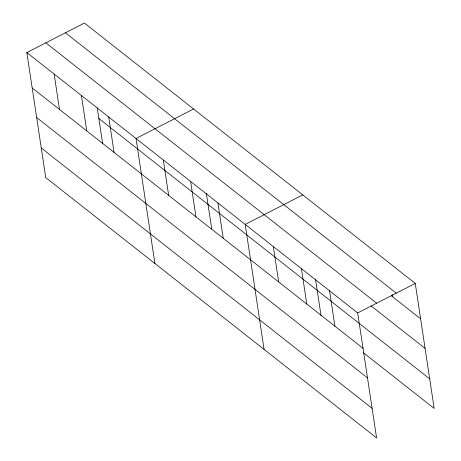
<?xml version="1.0" encoding="UTF-8"?>
<svg xmlns="http://www.w3.org/2000/svg" width="461" height="461" viewBox="0 0 461 461"><rect width="100%" height="100%" fill="white"/><g stroke="black" fill="none" stroke-linecap="round" stroke-linejoin="round"><path stroke-width="0.69" d="M26.83 52.566L357.684 312.938L376.591 437.95L45.737 177.577L26.83 52.566L84.409 23.05L415.263 283.423L434.17 408.434L363.303 352.665M193.591 108.975L136.012 138.49L154.919 263.502M302.773 194.894L245.194 224.409L264.101 349.426M357.684 312.938L415.263 283.423M65.41 32.789L396.258 293.161M391.366 295.795L420.616 318.81M45.835 42.827L376.683 303.194M371.093 305.897L425.088 348.389M98.844 118.489L429.698 378.861M32.184 87.959L363.038 348.326M36.655 117.532L367.509 377.905M41.265 148.004L372.113 408.377M392.173 294.556L392.49 296.677M329.557 290.805L334.911 326.198M315.491 278.997L321.04 315.681M301.436 268.671L306.79 304.064M273.315 246.543L278.669 281.93M217.897 202.926L223.251 238.32M206.309 193.073L211.755 229.059M190.6 181.45L195.954 216.837M163.309 159.967L168.663 195.36M108.715 117.008L114.069 152.401M97.236 107.857L102.676 143.838M81.424 95.525L86.772 130.918M54.127 74.048L59.481 109.436"/></g></svg>
